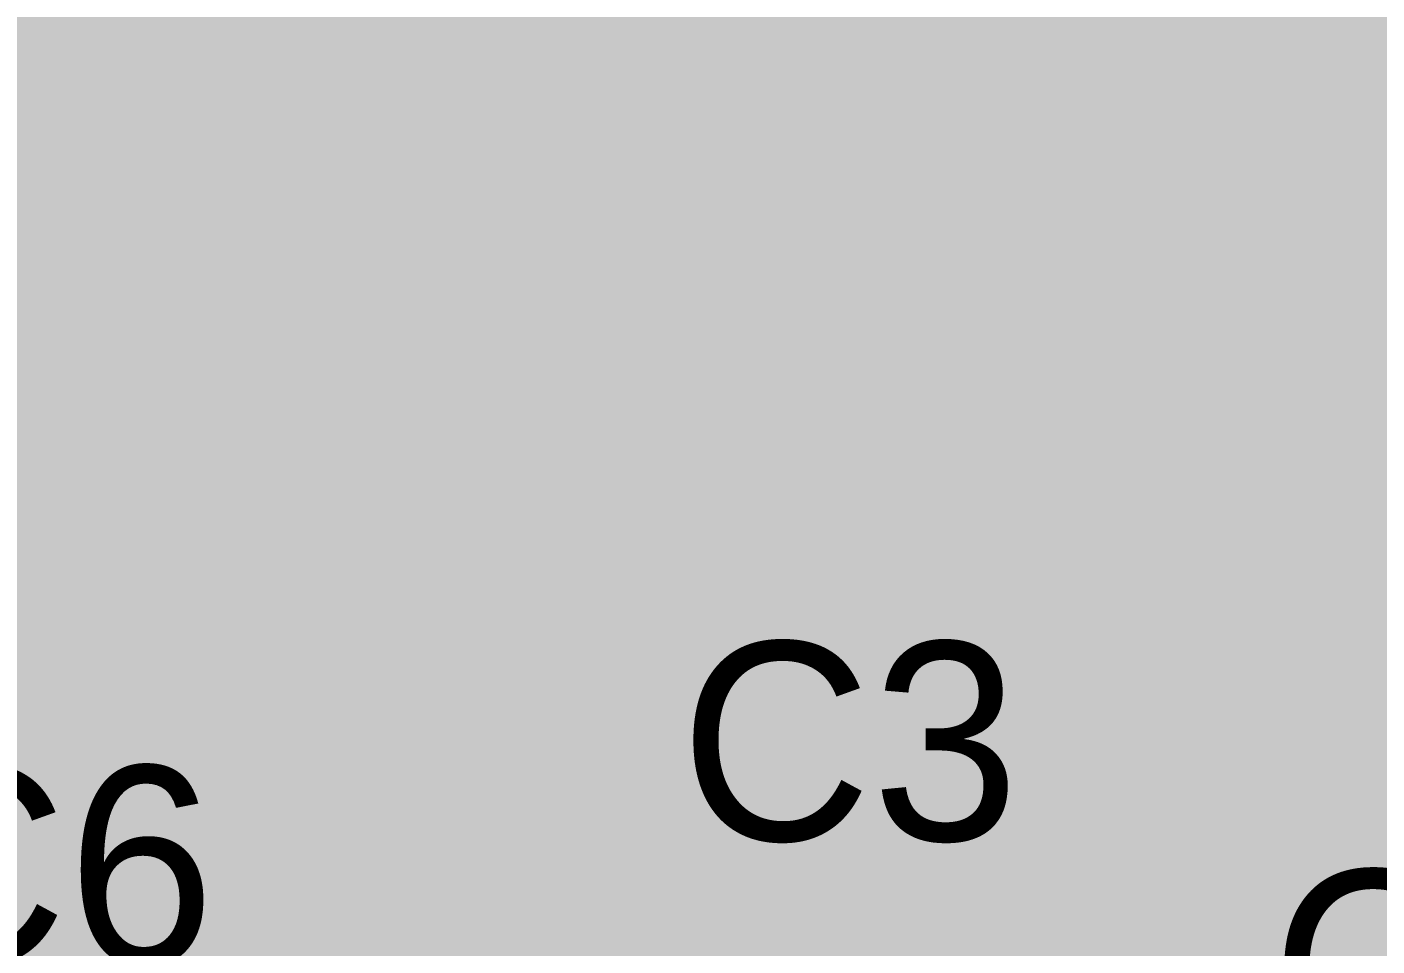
# Model space of a CAD drawing. Header units: millimetres. Extents: x 3.9 to 7.44, y 1.03 to 3.16.
# Drawn here: x 6.0355 to 6.3074, y 2.6337 to 2.8189 of the extents above; entities that cross this region are included whole.
import ezdxf

# ---------------------------------------------------------------- set-up
doc = ezdxf.new("R2010")
doc.units = ezdxf.units.MM
doc.header["$MEASUREMENT"] = 0
for name, color, linetype in [('BottomLayer', 5, 'Continuous'), ('TopLayer', 1, 'Continuous'), ('TopOverlay', 2, 'Continuous'), ('TopPaste', 8, 'Continuous'), ('TopSolder', 216, 'Continuous')]:
    doc.layers.add(name, color=color, linetype=linetype)

# ---------------------------------------------------------------- blocks, each defined once
blk = doc.blocks.new('UA78M05IDCYR_13')
at = {"layer": 'TopLayer'}
blk.add_solid([(-0.10925, -0.1565), (-0.07185, -0.1565), (-0.10925, -0.07185), (-0.07185, -0.07185)], dxfattribs=at)
at = {"layer": 'TopOverlay', "const_width": 0.01}
for points in [[(-0.129, -0.075), (-0.129, 0.069)], [(-0.129, -0.075), (-0.119, -0.075)]]:
    blk.add_lwpolyline(points, dxfattribs=at)
at = {"layer": 'TopOverlay'}
for points, const_width in [([(-0.1315, -0.075, 1), (-0.1265, -0.075, 1)], 0.005), ([(-0.1315, -0.075, 1), (-0.1265, -0.075, 1)], 0.005), ([(-0.1215, -0.075, 1), (-0.1165, -0.075, 1)], 0.005), ([(-0.12155, -0.111, 1), (-0.14245, -0.111, 1)], 0.01), ([(-0.14495, -0.111, 1), (-0.13995, -0.111, 1)], 0.005), ([(-0.12405, -0.111, 1), (-0.11905, -0.111, 1)], 0.005)]:
    blk.add_lwpolyline(points, format="xyb", close=True, dxfattribs=dict(at, const_width=const_width))
at = {"layer": 'TopPaste'}
blk.add_solid([(-0.10925, -0.1565), (-0.07185, -0.1565), (-0.10925, -0.07185), (-0.07185, -0.07185)], dxfattribs=at)
at = {"layer": 'TopSolder'}
blk.add_solid([(-0.11325, -0.1605), (-0.06785, -0.1605), (-0.11325, -0.06785), (-0.06785, -0.06785)], dxfattribs=at)
blk = doc.blocks.new('EEE_HB1E330AP_33')
at = {"layer": 'TopLayer'}
for points in [[(-0.16142, -0.0315), (-0.03543, -0.0315), (-0.16142, 0.0315), (-0.03543, 0.0315)], [(0.03543, -0.0315), (0.16142, -0.0315), (0.03543, 0.0315), (0.16142, 0.0315)]]:
    blk.add_solid(points, dxfattribs=at)
at = {"layer": 'TopOverlay', "const_width": 0.005}
for points in [[(-0.07727, 0.13), (-0.13163, 0.07564)], [(-0.07727, 0.13), (0.11177, 0.13)], [(0.11177, 0.13), (0.12882, 0.11295)], [(0.12882, 0.11295), (0.12882, 0.038)], [(-0.13163, 0.07564), (-0.13163, 0.038)], [(-0.151, 0.05861), (-0.151, 0.04003)], [(-0.16127, 0.049), (-0.14027, 0.049)], [(-0.13188, -0.035), (-0.13188, -0.07264)], [(0.12857, -0.035), (0.12857, -0.10995)], [(-0.13188, -0.07264), (-0.07752, -0.127)], [(0.12857, -0.10995), (0.11152, -0.127)], [(-0.07752, -0.127), (0.11152, -0.127)]]:
    blk.add_lwpolyline(points, dxfattribs=at)
at = {"layer": 'TopOverlay', "const_width": 0.0025}
for points in [[(-0.07852, 0.13, 1), (-0.07602, 0.13, 1)], [(-0.07852, 0.13, 1), (-0.07602, 0.13, 1)], [(0.11052, 0.13, 1), (0.11302, 0.13, 1)], [(0.11052, 0.13, 1), (0.11302, 0.13, 1)], [(0.12757, 0.11295, 1), (0.13007, 0.11295, 1)], [(0.12757, 0.11295, 1), (0.13007, 0.11295, 1)], [(-0.13288, 0.07564, 1), (-0.13038, 0.07564, 1)], [(-0.13288, 0.07564, 1), (-0.13038, 0.07564, 1)], [(-0.15225, 0.05861, 1), (-0.14975, 0.05861, 1)], [(-0.16252, 0.049, 1), (-0.16002, 0.049, 1)], [(-0.14152, 0.049, 1), (-0.13902, 0.049, 1)], [(-0.15225, 0.04003, 1), (-0.14975, 0.04003, 1)], [(-0.13288, 0.038, 1), (-0.13038, 0.038, 1)], [(0.12757, 0.038, 1), (0.13007, 0.038, 1)], [(-0.13313, -0.035, 1), (-0.13063, -0.035, 1)], [(0.12732, -0.035, 1), (0.12982, -0.035, 1)], [(-0.13313, -0.07264, 1), (-0.13063, -0.07264, 1)], [(-0.13313, -0.07264, 1), (-0.13063, -0.07264, 1)], [(0.12732, -0.10995, 1), (0.12982, -0.10995, 1)], [(0.12732, -0.10995, 1), (0.12982, -0.10995, 1)], [(-0.07877, -0.127, 1), (-0.07627, -0.127, 1)], [(-0.07877, -0.127, 1), (-0.07627, -0.127, 1)], [(0.11027, -0.127, 1), (0.11277, -0.127, 1)], [(0.11027, -0.127, 1), (0.11277, -0.127, 1)]]:
    blk.add_lwpolyline(points, format="xyb", close=True, dxfattribs=at)
at = {"layer": 'TopPaste'}
for points in [[(-0.16142, -0.0315), (-0.03543, -0.0315), (-0.16142, 0.0315), (-0.03543, 0.0315)], [(0.03543, -0.0315), (0.16142, -0.0315), (0.03543, 0.0315), (0.16142, 0.0315)]]:
    blk.add_solid(points, dxfattribs=at)
at = {"layer": 'TopSolder'}
for points in [[(-0.16542, -0.0355), (-0.03143, -0.0355), (-0.16542, 0.0355), (-0.03143, 0.0355)], [(0.03143, -0.0355), (0.16542, -0.0355), (0.03143, 0.0355), (0.16542, 0.0355)]]:
    blk.add_solid(points, dxfattribs=at)

msp = doc.modelspace()

# ---------------------------------------------------------------- linework, layer by layer
at = {"layer": 'BottomLayer'}
for points, const_width in [([(5.601, 2.818), (6.528, 2.818)], 0.05), ([(5.62882, 2.782), (6.528, 2.782)], 0.008), ([(6.01441, 2.782), (6.03341, 2.763)], 0.008), ([(6.01569, 2.763), (6.03469, 2.782)], 0.008), ([(6.04269, 2.782), (6.06169, 2.763)], 0.008), ([(6.04398, 2.763), (6.06298, 2.782)], 0.008), ([(6.07098, 2.782), (6.08998, 2.763)], 0.008), ([(6.07226, 2.763), (6.09126, 2.782)], 0.008), ([(6.09926, 2.782), (6.11826, 2.763)], 0.008), ([(6.10054, 2.763), (6.11954, 2.782)], 0.008), ([(6.12755, 2.782), (6.14655, 2.763)], 0.008), ([(6.12883, 2.763), (6.14783, 2.782)], 0.008), ([(6.15583, 2.782), (6.17483, 2.763)], 0.008), ([(6.15711, 2.763), (6.17611, 2.782)], 0.008), ([(6.18411, 2.782), (6.20311, 2.763)], 0.008), ([(6.1854, 2.763), (6.2044, 2.782)], 0.008), ([(6.2124, 2.782), (6.2314, 2.763)], 0.008), ([(6.21368, 2.763), (6.23268, 2.782)], 0.008), ([(6.24068, 2.782), (6.25968, 2.763)], 0.008), ([(6.24197, 2.763), (6.26097, 2.782)], 0.008), ([(6.26897, 2.782), (6.28797, 2.763)], 0.008), ([(6.27025, 2.763), (6.28925, 2.782)], 0.008), ([(6.29725, 2.782), (6.31625, 2.763)], 0.008), ([(6.29853, 2.763), (6.31753, 2.782)], 0.008), ([(5.50758, 2.763), (6.464, 2.763)], 0.008), ([(5.485, 2.727), (6.464, 2.727)], 0.05), ([(6.004, 2.66224), (6.38676, 2.66224)], 0.05)]:
    msp.add_lwpolyline(points, dxfattribs=dict(at, const_width=const_width))
at = {"layer": 'BottomLayer', "const_width": 0.004}
for points in [[(6.03269, 2.782, 1), (6.03669, 2.782, 1)], [(6.04069, 2.782, 1), (6.04469, 2.782, 1)], [(6.06098, 2.782, 1), (6.06498, 2.782, 1)], [(6.06898, 2.782, 1), (6.07298, 2.782, 1)], [(6.08926, 2.782, 1), (6.09326, 2.782, 1)], [(6.09726, 2.782, 1), (6.10126, 2.782, 1)], [(6.11754, 2.782, 1), (6.12154, 2.782, 1)], [(6.12555, 2.782, 1), (6.12955, 2.782, 1)], [(6.14583, 2.782, 1), (6.14983, 2.782, 1)], [(6.15383, 2.782, 1), (6.15783, 2.782, 1)], [(6.17411, 2.782, 1), (6.17811, 2.782, 1)], [(6.18211, 2.782, 1), (6.18611, 2.782, 1)], [(6.2024, 2.782, 1), (6.2064, 2.782, 1)], [(6.2104, 2.782, 1), (6.2144, 2.782, 1)], [(6.23068, 2.782, 1), (6.23468, 2.782, 1)], [(6.23868, 2.782, 1), (6.24268, 2.782, 1)], [(6.25897, 2.782, 1), (6.26297, 2.782, 1)], [(6.26697, 2.782, 1), (6.27097, 2.782, 1)], [(6.28725, 2.782, 1), (6.29125, 2.782, 1)], [(6.29525, 2.782, 1), (6.29925, 2.782, 1)], [(6.03141, 2.763, 1), (6.03541, 2.763, 1)], [(6.04198, 2.763, 1), (6.04598, 2.763, 1)], [(6.05969, 2.763, 1), (6.06369, 2.763, 1)], [(6.07026, 2.763, 1), (6.07426, 2.763, 1)], [(6.08798, 2.763, 1), (6.09198, 2.763, 1)], [(6.09854, 2.763, 1), (6.10254, 2.763, 1)], [(6.11626, 2.763, 1), (6.12026, 2.763, 1)], [(6.12683, 2.763, 1), (6.13083, 2.763, 1)], [(6.14455, 2.763, 1), (6.14855, 2.763, 1)], [(6.15511, 2.763, 1), (6.15911, 2.763, 1)], [(6.17283, 2.763, 1), (6.17683, 2.763, 1)], [(6.1834, 2.763, 1), (6.1874, 2.763, 1)], [(6.20111, 2.763, 1), (6.20511, 2.763, 1)], [(6.21168, 2.763, 1), (6.21568, 2.763, 1)], [(6.2294, 2.763, 1), (6.2334, 2.763, 1)], [(6.23997, 2.763, 1), (6.24397, 2.763, 1)], [(6.25768, 2.763, 1), (6.26168, 2.763, 1)], [(6.26825, 2.763, 1), (6.27225, 2.763, 1)], [(6.28597, 2.763, 1), (6.28997, 2.763, 1)], [(6.29653, 2.763, 1), (6.30053, 2.763, 1)]]:
    msp.add_lwpolyline(points, format="xyb", close=True, dxfattribs=at)
at = {"layer": 'TopLayer'}
msp.add_solid([(5.97, 2.812), (5.97, 2.62812), (6.31153, 2.812), (6.31153, 2.62812)], dxfattribs=at)

# ---------------------------------------------------------------- block references
for name, p, rotation in [('EEE_HB1E330AP_33', (6.106, 2.846), 90), ('UA78M05IDCYR_13', (6.38245, 2.83117), 360)]:
    msp.add_blockref(name, p, dxfattribs=dict(rotation=rotation))

# ---------------------------------------------------------------- texts
at = {"layer": 'TopOverlay'}
for s, p in [('C3', (6.167, 2.655)), ('C6', (6.005, 2.63)), ('C1', (6.286, 2.60904))]:
    msp.add_text(s, height=0.04, dxfattribs=at).set_placement(p)

doc.saveas('drawing.dxf')
